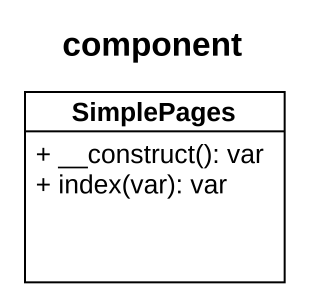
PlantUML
@startuml
title component
hide circle
hide empty members
skinparam classAttributeIconSize 0
class SimplePages {
  + __construct(): var
  + index(var): var
}
@enduml
